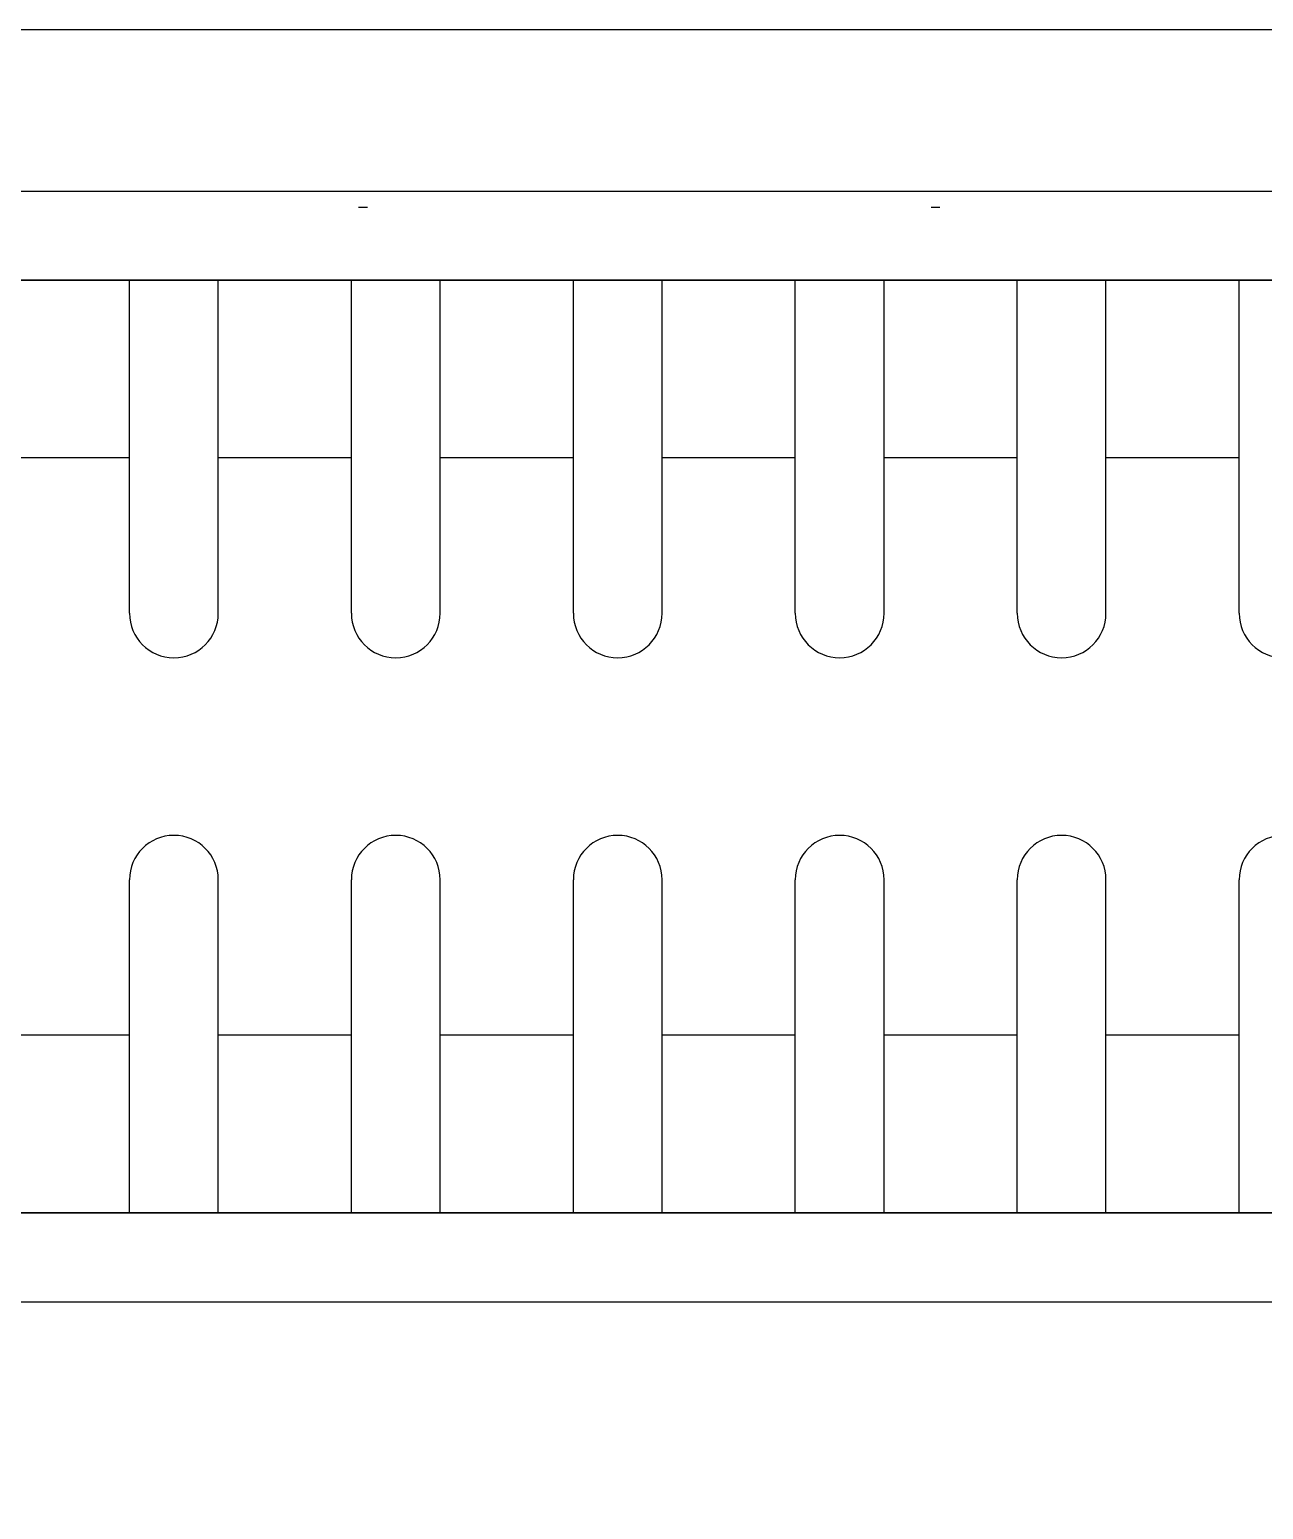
# Model space of a CAD drawing. Header units: inches. Extents: x 21 to 38546, y 13 to 15001.
# Drawn here: x 5824.01 to 5837.91, y 2542.42 to 2559.08 of the extents above; entities that cross this region are included whole.
import ezdxf

# ---------------------------------------------------------------- set-up
doc = ezdxf.new("R2010")
doc.units = ezdxf.units.IN
doc.header["$MEASUREMENT"] = 0
doc.linetypes.add('DOT', pattern=[6.35, 0, -6.35])
doc.layers.add('RAST-IST-RADYATÖR-DİNAMİK BLOK', color=83, linetype='Continuous')
doc.layers.add('Z_MİM_-KM-BEAM-RAY', color=8, linetype='DOT', lineweight=25)
doc.layers.add('Z_MİM_-KM-CERAMIC-09', color=8, linetype='Continuous', lineweight=25)

# ---------------------------------------------------------------- blocks, each defined once
blk = doc.blocks.new('-KM_Kiriş İzi_ZK')
at = {"layer": 'Z_MİM_-KM-BEAM-RAY'}
blk.add_line((1980, 1575.001), (2679.999, 1575.001), dxfattribs=at)
blk = doc.blocks.new('IS_RADYATOR-PLAN-40')
at = {"layer": 'RAST-IST-RADYATÖR-DİNAMİK BLOK', "color": 7}
for p, q in [((9.25, 11.5), (9.25, 7.75)), ((10.75, 11.5), (10.75, 7.75)), ((11.75, 11.5), (11.75, 7.75)), ((13.25, 11.5), (13.25, 7.75)), ((14.25, 11.5), (14.25, 7.75)), ((15.75, 11.5), (15.75, 7.75)), ((16.75, 11.5), (16.75, 7.75)), ((18.25, 11.5), (18.25, 7.75)), ((19.25, 11.5), (19.25, 7.75)), ((20.75, 11.5), (20.75, 7.75)), ((21.75, 11.5), (21.75, 7.75)), ((9.25, 9.5), (10, 9.5)), ((10, 9.5), (10.75, 9.5)), ((11.75, 9.5), (12.5, 9.5)), ((12.5, 9.5), (13.25, 9.5)), ((14.25, 9.5), (15, 9.5)), ((15, 9.5), (15.75, 9.5)), ((16.75, 9.5), (17.5, 9.5)), ((17.5, 9.5), (18.25, 9.5)), ((19.25, 9.5), (20, 9.5)), ((20, 9.5), (20.75, 9.5)), ((21.75, 9.5), (22.5, 9.5)), ((22.5, 9.5), (23.25, 9.5)), ((9.25, 4.75), (9.25, 1)), ((10.75, 4.75), (10.75, 1)), ((11.75, 4.75), (11.75, 1)), ((13.25, 4.75), (13.25, 1)), ((14.25, 4.75), (14.25, 1)), ((15.75, 4.75), (15.75, 1)), ((16.75, 4.75), (16.75, 1)), ((18.25, 4.75), (18.25, 1)), ((19.25, 4.75), (19.25, 1)), ((20.75, 4.75), (20.75, 1)), ((21.75, 4.75), (21.75, 1)), ((9.25, 3), (10, 3)), ((10, 3), (10.75, 3)), ((11.75, 3), (12.5, 3)), ((12.5, 3), (13.25, 3)), ((14.25, 3), (15, 3)), ((15, 3), (15.75, 3)), ((16.75, 3), (17.5, 3)), ((17.5, 3), (18.25, 3)), ((19.25, 3), (20, 3)), ((20, 3), (20.75, 3)), ((21.75, 3), (22.5, 3)), ((22.5, 3), (23.25, 3))]:
    blk.add_line(p, q, dxfattribs=at)
at = {"layer": 'RAST-IST-RADYATÖR-DİNAMİK BLOK'}
for points in [[(0, 0), (40, 0), (40, 12.5), (0, 12.5)], [(2.5, 11.5), (37.5, 11.5), (37.5, 1), (2.5, 1)]]:
    blk.add_lwpolyline(points, dxfattribs=at)
at = {"layer": 'RAST-IST-RADYATÖR-DİNAMİK BLOK', "color": 7}
for centre, start, end in [((8.75, 7.75), 180, 0), ((11.25, 7.75), 180, 0), ((13.75, 7.75), 180, 0), ((16.25, 7.75), 180, 0), ((18.75, 7.75), 180, 0), ((21.25, 7.75), 180, 0), ((8.75, 4.75), 0, 180), ((11.25, 4.75), 0, 180), ((13.75, 4.75), 0, 180), ((16.25, 4.75), 0, 180), ((18.75, 4.75), 0, 180), ((21.25, 4.75), 0, 180)]:
    blk.add_arc(centre, 0.5, start, end, dxfattribs=at)
blk = doc.blocks.new('IS_RADYATOR-PLAN-50')
at = {"layer": 'RAST-IST-RADYATÖR-DİNAMİK BLOK', "color": 7}
for p, q in [((9.25, 11.5), (9.25, 7.75)), ((10.75, 11.5), (10.75, 7.75)), ((11.75, 11.5), (11.75, 7.75)), ((13.25, 11.5), (13.25, 7.75)), ((14.25, 11.5), (14.25, 7.75)), ((15.75, 11.5), (15.75, 7.75)), ((16.75, 11.5), (16.75, 7.75)), ((18.25, 11.5), (18.25, 7.75)), ((19.25, 11.5), (19.25, 7.75)), ((20.75, 11.5), (20.75, 7.75)), ((21.75, 11.5), (21.75, 7.75)), ((9.25, 9.5), (10, 9.5)), ((10, 9.5), (10.75, 9.5)), ((11.75, 9.5), (12.5, 9.5)), ((12.5, 9.5), (13.25, 9.5)), ((14.25, 9.5), (15, 9.5)), ((15, 9.5), (15.75, 9.5)), ((16.75, 9.5), (17.5, 9.5)), ((17.5, 9.5), (18.25, 9.5)), ((19.25, 9.5), (20, 9.5)), ((20, 9.5), (20.75, 9.5)), ((21.75, 9.5), (22.5, 9.5)), ((22.5, 9.5), (23.25, 9.5)), ((9.25, 4.75), (9.25, 1)), ((10.75, 4.75), (10.75, 1)), ((11.75, 4.75), (11.75, 1)), ((13.25, 4.75), (13.25, 1)), ((14.25, 4.75), (14.25, 1)), ((15.75, 4.75), (15.75, 1)), ((16.75, 4.75), (16.75, 1)), ((18.25, 4.75), (18.25, 1)), ((19.25, 4.75), (19.25, 1)), ((20.75, 4.75), (20.75, 1)), ((21.75, 4.75), (21.75, 1)), ((9.25, 3), (10, 3)), ((10, 3), (10.75, 3)), ((11.75, 3), (12.5, 3)), ((12.5, 3), (13.25, 3)), ((14.25, 3), (15, 3)), ((15, 3), (15.75, 3)), ((16.75, 3), (17.5, 3)), ((17.5, 3), (18.25, 3)), ((19.25, 3), (20, 3)), ((20, 3), (20.75, 3)), ((21.75, 3), (22.5, 3)), ((22.5, 3), (23.25, 3))]:
    blk.add_line(p, q, dxfattribs=at)
at = {"layer": 'RAST-IST-RADYATÖR-DİNAMİK BLOK'}
for points in [[(0, 0), (50, 0), (50, 12.5), (0, 12.5)], [(2.5, 11.5), (47.5, 11.5), (47.5, 1), (2.5, 1)]]:
    blk.add_lwpolyline(points, dxfattribs=at)
at = {"layer": 'RAST-IST-RADYATÖR-DİNAMİK BLOK', "color": 7}
for centre, start, end in [((8.75, 7.75), 180, 0), ((11.25, 7.75), 180, 0), ((13.75, 7.75), 180, 0), ((16.25, 7.75), 180, 0), ((18.75, 7.75), 180, 0), ((21.25, 7.75), 180, 0), ((8.75, 4.75), 0, 180), ((11.25, 4.75), 0, 180), ((13.75, 4.75), 0, 180), ((16.25, 4.75), 0, 180), ((18.75, 4.75), 0, 180), ((21.25, 4.75), 0, 180)]:
    blk.add_arc(centre, 0.5, start, end, dxfattribs=at)
blk = doc.blocks.new('IS_RADYATOR-PLAN-60')
at = {"layer": 'RAST-IST-RADYATÖR-DİNAMİK BLOK', "color": 7}
for p, q in [((9.25, 11.5), (9.25, 7.75)), ((10.75, 11.5), (10.75, 7.75)), ((11.75, 11.5), (11.75, 7.75)), ((13.25, 11.5), (13.25, 7.75)), ((14.25, 11.5), (14.25, 7.75)), ((15.75, 11.5), (15.75, 7.75)), ((16.75, 11.5), (16.75, 7.75)), ((18.25, 11.5), (18.25, 7.75)), ((19.25, 11.5), (19.25, 7.75)), ((20.75, 11.5), (20.75, 7.75)), ((21.75, 11.5), (21.75, 7.75)), ((9.25, 9.5), (10, 9.5)), ((10, 9.5), (10.75, 9.5)), ((11.75, 9.5), (12.5, 9.5)), ((12.5, 9.5), (13.25, 9.5)), ((14.25, 9.5), (15, 9.5)), ((15, 9.5), (15.75, 9.5)), ((16.75, 9.5), (17.5, 9.5)), ((17.5, 9.5), (18.25, 9.5)), ((19.25, 9.5), (20, 9.5)), ((20, 9.5), (20.75, 9.5)), ((21.75, 9.5), (22.5, 9.5)), ((22.5, 9.5), (23.25, 9.5)), ((9.25, 4.75), (9.25, 1)), ((10.75, 4.75), (10.75, 1)), ((11.75, 4.75), (11.75, 1)), ((13.25, 4.75), (13.25, 1)), ((14.25, 4.75), (14.25, 1)), ((15.75, 4.75), (15.75, 1)), ((16.75, 4.75), (16.75, 1)), ((18.25, 4.75), (18.25, 1)), ((19.25, 4.75), (19.25, 1)), ((20.75, 4.75), (20.75, 1)), ((21.75, 4.75), (21.75, 1)), ((9.25, 3), (10, 3)), ((10, 3), (10.75, 3)), ((11.75, 3), (12.5, 3)), ((12.5, 3), (13.25, 3)), ((14.25, 3), (15, 3)), ((15, 3), (15.75, 3)), ((16.75, 3), (17.5, 3)), ((17.5, 3), (18.25, 3)), ((19.25, 3), (20, 3)), ((20, 3), (20.75, 3)), ((21.75, 3), (22.5, 3)), ((22.5, 3), (23.25, 3))]:
    blk.add_line(p, q, dxfattribs=at)
at = {"layer": 'RAST-IST-RADYATÖR-DİNAMİK BLOK'}
for points in [[(0, 0), (60, 0), (60, 12.5), (0, 12.5)], [(2.5, 11.5), (57.5, 11.5), (57.5, 1), (2.5, 1)]]:
    blk.add_lwpolyline(points, dxfattribs=at)
at = {"layer": 'RAST-IST-RADYATÖR-DİNAMİK BLOK', "color": 7}
for centre, start, end in [((8.75, 7.75), 180, 0), ((11.25, 7.75), 180, 0), ((13.75, 7.75), 180, 0), ((16.25, 7.75), 180, 0), ((18.75, 7.75), 180, 0), ((21.25, 7.75), 180, 0), ((8.75, 4.75), 0, 180), ((11.25, 4.75), 0, 180), ((13.75, 4.75), 0, 180), ((16.25, 4.75), 0, 180), ((18.75, 4.75), 0, 180), ((21.25, 4.75), 0, 180)]:
    blk.add_arc(centre, 0.5, start, end, dxfattribs=at)
blk = doc.blocks.new('IS_RADYATOR-PLAN-70')
at = {"layer": 'RAST-IST-RADYATÖR-DİNAMİK BLOK', "color": 7}
for p, q in [((9.25, 11.5), (9.25, 7.75)), ((10.75, 11.5), (10.75, 7.75)), ((11.75, 11.5), (11.75, 7.75)), ((13.25, 11.5), (13.25, 7.75)), ((14.25, 11.5), (14.25, 7.75)), ((15.75, 11.5), (15.75, 7.75)), ((16.75, 11.5), (16.75, 7.75)), ((18.25, 11.5), (18.25, 7.75)), ((19.25, 11.5), (19.25, 7.75)), ((20.75, 11.5), (20.75, 7.75)), ((21.75, 11.5), (21.75, 7.75)), ((9.25, 9.5), (10, 9.5)), ((10, 9.5), (10.75, 9.5)), ((11.75, 9.5), (12.5, 9.5)), ((12.5, 9.5), (13.25, 9.5)), ((14.25, 9.5), (15, 9.5)), ((15, 9.5), (15.75, 9.5)), ((16.75, 9.5), (17.5, 9.5)), ((17.5, 9.5), (18.25, 9.5)), ((19.25, 9.5), (20, 9.5)), ((20, 9.5), (20.75, 9.5)), ((21.75, 9.5), (22.5, 9.5)), ((22.5, 9.5), (23.25, 9.5)), ((9.25, 4.75), (9.25, 1)), ((10.75, 4.75), (10.75, 1)), ((11.75, 4.75), (11.75, 1)), ((13.25, 4.75), (13.25, 1)), ((14.25, 4.75), (14.25, 1)), ((15.75, 4.75), (15.75, 1)), ((16.75, 4.75), (16.75, 1)), ((18.25, 4.75), (18.25, 1)), ((19.25, 4.75), (19.25, 1)), ((20.75, 4.75), (20.75, 1)), ((21.75, 4.75), (21.75, 1)), ((9.25, 3), (10, 3)), ((10, 3), (10.75, 3)), ((11.75, 3), (12.5, 3)), ((12.5, 3), (13.25, 3)), ((14.25, 3), (15, 3)), ((15, 3), (15.75, 3)), ((16.75, 3), (17.5, 3)), ((17.5, 3), (18.25, 3)), ((19.25, 3), (20, 3)), ((20, 3), (20.75, 3)), ((21.75, 3), (22.5, 3)), ((22.5, 3), (23.25, 3))]:
    blk.add_line(p, q, dxfattribs=at)
at = {"layer": 'RAST-IST-RADYATÖR-DİNAMİK BLOK'}
for points in [[(0, 0), (70, 0), (70, 12.5), (0, 12.5)], [(2.5, 11.5), (67.5, 11.5), (67.5, 1), (2.5, 1)]]:
    blk.add_lwpolyline(points, dxfattribs=at)
at = {"layer": 'RAST-IST-RADYATÖR-DİNAMİK BLOK', "color": 7}
for centre, start, end in [((8.75, 7.75), 180, 0), ((11.25, 7.75), 180, 0), ((13.75, 7.75), 180, 0), ((16.25, 7.75), 180, 0), ((18.75, 7.75), 180, 0), ((21.25, 7.75), 180, 0), ((8.75, 4.75), 0, 180), ((11.25, 4.75), 0, 180), ((13.75, 4.75), 0, 180), ((16.25, 4.75), 0, 180), ((18.75, 4.75), 0, 180), ((21.25, 4.75), 0, 180)]:
    blk.add_arc(centre, 0.5, start, end, dxfattribs=at)
blk = doc.blocks.new('IS_RADYATOR-PLAN-80')
at = {"layer": 'RAST-IST-RADYATÖR-DİNAMİK BLOK', "color": 7}
for p, q in [((9.25, 11.5), (9.25, 7.75)), ((10.75, 11.5), (10.75, 7.75)), ((11.75, 11.5), (11.75, 7.75)), ((13.25, 11.5), (13.25, 7.75)), ((14.25, 11.5), (14.25, 7.75)), ((15.75, 11.5), (15.75, 7.75)), ((16.75, 11.5), (16.75, 7.75)), ((18.25, 11.5), (18.25, 7.75)), ((19.25, 11.5), (19.25, 7.75)), ((20.75, 11.5), (20.75, 7.75)), ((21.75, 11.5), (21.75, 7.75)), ((9.25, 9.5), (10, 9.5)), ((10, 9.5), (10.75, 9.5)), ((11.75, 9.5), (12.5, 9.5)), ((12.5, 9.5), (13.25, 9.5)), ((14.25, 9.5), (15, 9.5)), ((15, 9.5), (15.75, 9.5)), ((16.75, 9.5), (17.5, 9.5)), ((17.5, 9.5), (18.25, 9.5)), ((19.25, 9.5), (20, 9.5)), ((20, 9.5), (20.75, 9.5)), ((21.75, 9.5), (22.5, 9.5)), ((22.5, 9.5), (23.25, 9.5)), ((9.25, 4.75), (9.25, 1)), ((10.75, 4.75), (10.75, 1)), ((11.75, 4.75), (11.75, 1)), ((13.25, 4.75), (13.25, 1)), ((14.25, 4.75), (14.25, 1)), ((15.75, 4.75), (15.75, 1)), ((16.75, 4.75), (16.75, 1)), ((18.25, 4.75), (18.25, 1)), ((19.25, 4.75), (19.25, 1)), ((20.75, 4.75), (20.75, 1)), ((21.75, 4.75), (21.75, 1)), ((9.25, 3), (10, 3)), ((10, 3), (10.75, 3)), ((11.75, 3), (12.5, 3)), ((12.5, 3), (13.25, 3)), ((14.25, 3), (15, 3)), ((15, 3), (15.75, 3)), ((16.75, 3), (17.5, 3)), ((17.5, 3), (18.25, 3)), ((19.25, 3), (20, 3)), ((20, 3), (20.75, 3)), ((21.75, 3), (22.5, 3)), ((22.5, 3), (23.25, 3))]:
    blk.add_line(p, q, dxfattribs=at)
at = {"layer": 'RAST-IST-RADYATÖR-DİNAMİK BLOK'}
for points in [[(0, 0), (80, 0), (80, 12.5), (0, 12.5)], [(2.5, 11.5), (77.5, 11.5), (77.5, 1), (2.5, 1)]]:
    blk.add_lwpolyline(points, dxfattribs=at)
at = {"layer": 'RAST-IST-RADYATÖR-DİNAMİK BLOK', "color": 7}
for centre, start, end in [((8.75, 7.75), 180, 0), ((11.25, 7.75), 180, 0), ((13.75, 7.75), 180, 0), ((16.25, 7.75), 180, 0), ((18.75, 7.75), 180, 0), ((21.25, 7.75), 180, 0), ((8.75, 4.75), 0, 180), ((11.25, 4.75), 0, 180), ((13.75, 4.75), 0, 180), ((16.25, 4.75), 0, 180), ((18.75, 4.75), 0, 180), ((21.25, 4.75), 0, 180)]:
    blk.add_arc(centre, 0.5, start, end, dxfattribs=at)
blk = doc.blocks.new('IS_RADYATOR-PLAN-90')
at = {"layer": 'RAST-IST-RADYATÖR-DİNAMİK BLOK', "color": 7}
for p, q in [((9.25, 11.5), (9.25, 7.75)), ((10.75, 11.5), (10.75, 7.75)), ((11.75, 11.5), (11.75, 7.75)), ((13.25, 11.5), (13.25, 7.75)), ((14.25, 11.5), (14.25, 7.75)), ((15.75, 11.5), (15.75, 7.75)), ((16.75, 11.5), (16.75, 7.75)), ((18.25, 11.5), (18.25, 7.75)), ((19.25, 11.5), (19.25, 7.75)), ((20.75, 11.5), (20.75, 7.75)), ((21.75, 11.5), (21.75, 7.75)), ((9.25, 9.5), (10, 9.5)), ((10, 9.5), (10.75, 9.5)), ((11.75, 9.5), (12.5, 9.5)), ((12.5, 9.5), (13.25, 9.5)), ((14.25, 9.5), (15, 9.5)), ((15, 9.5), (15.75, 9.5)), ((16.75, 9.5), (17.5, 9.5)), ((17.5, 9.5), (18.25, 9.5)), ((19.25, 9.5), (20, 9.5)), ((20, 9.5), (20.75, 9.5)), ((21.75, 9.5), (22.5, 9.5)), ((22.5, 9.5), (23.25, 9.5)), ((9.25, 4.75), (9.25, 1)), ((10.75, 4.75), (10.75, 1)), ((11.75, 4.75), (11.75, 1)), ((13.25, 4.75), (13.25, 1)), ((14.25, 4.75), (14.25, 1)), ((15.75, 4.75), (15.75, 1)), ((16.75, 4.75), (16.75, 1)), ((18.25, 4.75), (18.25, 1)), ((19.25, 4.75), (19.25, 1)), ((20.75, 4.75), (20.75, 1)), ((21.75, 4.75), (21.75, 1)), ((9.25, 3), (10, 3)), ((10, 3), (10.75, 3)), ((11.75, 3), (12.5, 3)), ((12.5, 3), (13.25, 3)), ((14.25, 3), (15, 3)), ((15, 3), (15.75, 3)), ((16.75, 3), (17.5, 3)), ((17.5, 3), (18.25, 3)), ((19.25, 3), (20, 3)), ((20, 3), (20.75, 3)), ((21.75, 3), (22.5, 3)), ((22.5, 3), (23.25, 3))]:
    blk.add_line(p, q, dxfattribs=at)
at = {"layer": 'RAST-IST-RADYATÖR-DİNAMİK BLOK'}
for points in [[(0, 0), (90, 0), (90, 12.5), (0, 12.5)], [(2.5, 11.5), (87.5, 11.5), (87.5, 1), (2.5, 1)]]:
    blk.add_lwpolyline(points, dxfattribs=at)
at = {"layer": 'RAST-IST-RADYATÖR-DİNAMİK BLOK', "color": 7}
for centre, start, end in [((8.75, 7.75), 180, 0), ((11.25, 7.75), 180, 0), ((13.75, 7.75), 180, 0), ((16.25, 7.75), 180, 0), ((18.75, 7.75), 180, 0), ((21.25, 7.75), 180, 0), ((8.75, 4.75), 0, 180), ((11.25, 4.75), 0, 180), ((13.75, 4.75), 0, 180), ((16.25, 4.75), 0, 180), ((18.75, 4.75), 0, 180), ((21.25, 4.75), 0, 180)]:
    blk.add_arc(centre, 0.5, start, end, dxfattribs=at)
blk = doc.blocks.new('IS_RADYATOR-PLAN-100')
at = {"layer": 'RAST-IST-RADYATÖR-DİNAMİK BLOK', "color": 7}
for p, q in [((9.25, 11.5), (9.25, 7.75)), ((10.75, 11.5), (10.75, 7.75)), ((11.75, 11.5), (11.75, 7.75)), ((13.25, 11.5), (13.25, 7.75)), ((14.25, 11.5), (14.25, 7.75)), ((15.75, 11.5), (15.75, 7.75)), ((16.75, 11.5), (16.75, 7.75)), ((18.25, 11.5), (18.25, 7.75)), ((19.25, 11.5), (19.25, 7.75)), ((20.75, 11.5), (20.75, 7.75)), ((21.75, 11.5), (21.75, 7.75)), ((9.25, 9.5), (10, 9.5)), ((10, 9.5), (10.75, 9.5)), ((11.75, 9.5), (12.5, 9.5)), ((12.5, 9.5), (13.25, 9.5)), ((14.25, 9.5), (15, 9.5)), ((15, 9.5), (15.75, 9.5)), ((16.75, 9.5), (17.5, 9.5)), ((17.5, 9.5), (18.25, 9.5)), ((19.25, 9.5), (20, 9.5)), ((20, 9.5), (20.75, 9.5)), ((21.75, 9.5), (22.5, 9.5)), ((22.5, 9.5), (23.25, 9.5)), ((9.25, 4.75), (9.25, 1)), ((10.75, 4.75), (10.75, 1)), ((11.75, 4.75), (11.75, 1)), ((13.25, 4.75), (13.25, 1)), ((14.25, 4.75), (14.25, 1)), ((15.75, 4.75), (15.75, 1)), ((16.75, 4.75), (16.75, 1)), ((18.25, 4.75), (18.25, 1)), ((19.25, 4.75), (19.25, 1)), ((20.75, 4.75), (20.75, 1)), ((21.75, 4.75), (21.75, 1)), ((9.25, 3), (10, 3)), ((10, 3), (10.75, 3)), ((11.75, 3), (12.5, 3)), ((12.5, 3), (13.25, 3)), ((14.25, 3), (15, 3)), ((15, 3), (15.75, 3)), ((16.75, 3), (17.5, 3)), ((17.5, 3), (18.25, 3)), ((19.25, 3), (20, 3)), ((20, 3), (20.75, 3)), ((21.75, 3), (22.5, 3)), ((22.5, 3), (23.25, 3))]:
    blk.add_line(p, q, dxfattribs=at)
at = {"layer": 'RAST-IST-RADYATÖR-DİNAMİK BLOK'}
for points in [[(0, 0), (100, 0), (100, 12.5), (0, 12.5)], [(2.5, 11.5), (97.5, 11.5), (97.5, 1), (2.5, 1)]]:
    blk.add_lwpolyline(points, dxfattribs=at)
at = {"layer": 'RAST-IST-RADYATÖR-DİNAMİK BLOK', "color": 7}
for centre, start, end in [((8.75, 7.75), 180, 0), ((11.25, 7.75), 180, 0), ((13.75, 7.75), 180, 0), ((16.25, 7.75), 180, 0), ((18.75, 7.75), 180, 0), ((21.25, 7.75), 180, 0), ((8.75, 4.75), 0, 180), ((11.25, 4.75), 0, 180), ((13.75, 4.75), 0, 180), ((16.25, 4.75), 0, 180), ((18.75, 4.75), 0, 180), ((21.25, 4.75), 0, 180)]:
    blk.add_arc(centre, 0.5, start, end, dxfattribs=at)
blk = doc.blocks.new('IS_RADYATOR-PLAN-110')
at = {"layer": 'RAST-IST-RADYATÖR-DİNAMİK BLOK', "color": 7}
for p, q in [((9.25, 11.5), (9.25, 7.75)), ((10.75, 11.5), (10.75, 7.75)), ((11.75, 11.5), (11.75, 7.75)), ((13.25, 11.5), (13.25, 7.75)), ((14.25, 11.5), (14.25, 7.75)), ((15.75, 11.5), (15.75, 7.75)), ((16.75, 11.5), (16.75, 7.75)), ((18.25, 11.5), (18.25, 7.75)), ((19.25, 11.5), (19.25, 7.75)), ((20.75, 11.5), (20.75, 7.75)), ((21.75, 11.5), (21.75, 7.75)), ((9.25, 9.5), (10, 9.5)), ((10, 9.5), (10.75, 9.5)), ((11.75, 9.5), (12.5, 9.5)), ((12.5, 9.5), (13.25, 9.5)), ((14.25, 9.5), (15, 9.5)), ((15, 9.5), (15.75, 9.5)), ((16.75, 9.5), (17.5, 9.5)), ((17.5, 9.5), (18.25, 9.5)), ((19.25, 9.5), (20, 9.5)), ((20, 9.5), (20.75, 9.5)), ((21.75, 9.5), (22.5, 9.5)), ((22.5, 9.5), (23.25, 9.5)), ((9.25, 4.75), (9.25, 1)), ((10.75, 4.75), (10.75, 1)), ((11.75, 4.75), (11.75, 1)), ((13.25, 4.75), (13.25, 1)), ((14.25, 4.75), (14.25, 1)), ((15.75, 4.75), (15.75, 1)), ((16.75, 4.75), (16.75, 1)), ((18.25, 4.75), (18.25, 1)), ((19.25, 4.75), (19.25, 1)), ((20.75, 4.75), (20.75, 1)), ((21.75, 4.75), (21.75, 1)), ((9.25, 3), (10, 3)), ((10, 3), (10.75, 3)), ((11.75, 3), (12.5, 3)), ((12.5, 3), (13.25, 3)), ((14.25, 3), (15, 3)), ((15, 3), (15.75, 3)), ((16.75, 3), (17.5, 3)), ((17.5, 3), (18.25, 3)), ((19.25, 3), (20, 3)), ((20, 3), (20.75, 3)), ((21.75, 3), (22.5, 3)), ((22.5, 3), (23.25, 3))]:
    blk.add_line(p, q, dxfattribs=at)
at = {"layer": 'RAST-IST-RADYATÖR-DİNAMİK BLOK'}
for points in [[(0, 0), (110, 0), (110, 12.5), (0, 12.5)], [(2.5, 11.5), (107.5, 11.5), (107.5, 1), (2.5, 1)]]:
    blk.add_lwpolyline(points, dxfattribs=at)
at = {"layer": 'RAST-IST-RADYATÖR-DİNAMİK BLOK', "color": 7}
for centre, start, end in [((8.75, 7.75), 180, 0), ((11.25, 7.75), 180, 0), ((13.75, 7.75), 180, 0), ((16.25, 7.75), 180, 0), ((18.75, 7.75), 180, 0), ((21.25, 7.75), 180, 0), ((8.75, 4.75), 0, 180), ((11.25, 4.75), 0, 180), ((13.75, 4.75), 0, 180), ((16.25, 4.75), 0, 180), ((18.75, 4.75), 0, 180), ((21.25, 4.75), 0, 180)]:
    blk.add_arc(centre, 0.5, start, end, dxfattribs=at)
blk = doc.blocks.new('IS_RADYATOR-PLAN-120')
at = {"layer": 'RAST-IST-RADYATÖR-DİNAMİK BLOK', "color": 7}
for p, q in [((9.25, 11.5), (9.25, 7.75)), ((10.75, 11.5), (10.75, 7.75)), ((11.75, 11.5), (11.75, 7.75)), ((13.25, 11.5), (13.25, 7.75)), ((14.25, 11.5), (14.25, 7.75)), ((15.75, 11.5), (15.75, 7.75)), ((16.75, 11.5), (16.75, 7.75)), ((18.25, 11.5), (18.25, 7.75)), ((19.25, 11.5), (19.25, 7.75)), ((20.75, 11.5), (20.75, 7.75)), ((21.75, 11.5), (21.75, 7.75)), ((9.25, 9.5), (10, 9.5)), ((10, 9.5), (10.75, 9.5)), ((11.75, 9.5), (12.5, 9.5)), ((12.5, 9.5), (13.25, 9.5)), ((14.25, 9.5), (15, 9.5)), ((15, 9.5), (15.75, 9.5)), ((16.75, 9.5), (17.5, 9.5)), ((17.5, 9.5), (18.25, 9.5)), ((19.25, 9.5), (20, 9.5)), ((20, 9.5), (20.75, 9.5)), ((21.75, 9.5), (22.5, 9.5)), ((22.5, 9.5), (23.25, 9.5)), ((9.25, 4.75), (9.25, 1)), ((10.75, 4.75), (10.75, 1)), ((11.75, 4.75), (11.75, 1)), ((13.25, 4.75), (13.25, 1)), ((14.25, 4.75), (14.25, 1)), ((15.75, 4.75), (15.75, 1)), ((16.75, 4.75), (16.75, 1)), ((18.25, 4.75), (18.25, 1)), ((19.25, 4.75), (19.25, 1)), ((20.75, 4.75), (20.75, 1)), ((21.75, 4.75), (21.75, 1)), ((9.25, 3), (10, 3)), ((10, 3), (10.75, 3)), ((11.75, 3), (12.5, 3)), ((12.5, 3), (13.25, 3)), ((14.25, 3), (15, 3)), ((15, 3), (15.75, 3)), ((16.75, 3), (17.5, 3)), ((17.5, 3), (18.25, 3)), ((19.25, 3), (20, 3)), ((20, 3), (20.75, 3)), ((21.75, 3), (22.5, 3)), ((22.5, 3), (23.25, 3))]:
    blk.add_line(p, q, dxfattribs=at)
at = {"layer": 'RAST-IST-RADYATÖR-DİNAMİK BLOK'}
for points in [[(0, 0), (120, 0), (120, 12.5), (0, 12.5)], [(2.5, 11.5), (117.5, 11.5), (117.5, 1), (2.5, 1)]]:
    blk.add_lwpolyline(points, dxfattribs=at)
at = {"layer": 'RAST-IST-RADYATÖR-DİNAMİK BLOK', "color": 7}
for centre, start, end in [((8.75, 7.75), 180, 0), ((11.25, 7.75), 180, 0), ((13.75, 7.75), 180, 0), ((16.25, 7.75), 180, 0), ((18.75, 7.75), 180, 0), ((21.25, 7.75), 180, 0), ((8.75, 4.75), 0, 180), ((11.25, 4.75), 0, 180), ((13.75, 4.75), 0, 180), ((16.25, 4.75), 0, 180), ((18.75, 4.75), 0, 180), ((21.25, 4.75), 0, 180)]:
    blk.add_arc(centre, 0.5, start, end, dxfattribs=at)
blk = doc.blocks.new('IS_RADYATOR-PLAN-130')
at = {"layer": 'RAST-IST-RADYATÖR-DİNAMİK BLOK', "color": 7}
for p, q in [((9.25, 11.5), (9.25, 7.75)), ((10.75, 11.5), (10.75, 7.75)), ((11.75, 11.5), (11.75, 7.75)), ((13.25, 11.5), (13.25, 7.75)), ((14.25, 11.5), (14.25, 7.75)), ((15.75, 11.5), (15.75, 7.75)), ((16.75, 11.5), (16.75, 7.75)), ((18.25, 11.5), (18.25, 7.75)), ((19.25, 11.5), (19.25, 7.75)), ((20.75, 11.5), (20.75, 7.75)), ((21.75, 11.5), (21.75, 7.75)), ((9.25, 9.5), (10, 9.5)), ((10, 9.5), (10.75, 9.5)), ((11.75, 9.5), (12.5, 9.5)), ((12.5, 9.5), (13.25, 9.5)), ((14.25, 9.5), (15, 9.5)), ((15, 9.5), (15.75, 9.5)), ((16.75, 9.5), (17.5, 9.5)), ((17.5, 9.5), (18.25, 9.5)), ((19.25, 9.5), (20, 9.5)), ((20, 9.5), (20.75, 9.5)), ((21.75, 9.5), (22.5, 9.5)), ((22.5, 9.5), (23.25, 9.5)), ((9.25, 4.75), (9.25, 1)), ((10.75, 4.75), (10.75, 1)), ((11.75, 4.75), (11.75, 1)), ((13.25, 4.75), (13.25, 1)), ((14.25, 4.75), (14.25, 1)), ((15.75, 4.75), (15.75, 1)), ((16.75, 4.75), (16.75, 1)), ((18.25, 4.75), (18.25, 1)), ((19.25, 4.75), (19.25, 1)), ((20.75, 4.75), (20.75, 1)), ((21.75, 4.75), (21.75, 1)), ((9.25, 3), (10, 3)), ((10, 3), (10.75, 3)), ((11.75, 3), (12.5, 3)), ((12.5, 3), (13.25, 3)), ((14.25, 3), (15, 3)), ((15, 3), (15.75, 3)), ((16.75, 3), (17.5, 3)), ((17.5, 3), (18.25, 3)), ((19.25, 3), (20, 3)), ((20, 3), (20.75, 3)), ((21.75, 3), (22.5, 3)), ((22.5, 3), (23.25, 3))]:
    blk.add_line(p, q, dxfattribs=at)
at = {"layer": 'RAST-IST-RADYATÖR-DİNAMİK BLOK'}
for points in [[(0, 0), (130, 0), (130, 12.5), (0, 12.5)], [(2.5, 11.5), (127.5, 11.5), (127.5, 1), (2.5, 1)]]:
    blk.add_lwpolyline(points, dxfattribs=at)
at = {"layer": 'RAST-IST-RADYATÖR-DİNAMİK BLOK', "color": 7}
for centre, start, end in [((8.75, 7.75), 180, 0), ((11.25, 7.75), 180, 0), ((13.75, 7.75), 180, 0), ((16.25, 7.75), 180, 0), ((18.75, 7.75), 180, 0), ((21.25, 7.75), 180, 0), ((8.75, 4.75), 0, 180), ((11.25, 4.75), 0, 180), ((13.75, 4.75), 0, 180), ((16.25, 4.75), 0, 180), ((18.75, 4.75), 0, 180), ((21.25, 4.75), 0, 180)]:
    blk.add_arc(centre, 0.5, start, end, dxfattribs=at)
blk = doc.blocks.new('IS_RADYATOR-PLAN-140')
at = {"layer": 'RAST-IST-RADYATÖR-DİNAMİK BLOK', "color": 7}
for p, q in [((9.25, 11.5), (9.25, 7.75)), ((10.75, 11.5), (10.75, 7.75)), ((11.75, 11.5), (11.75, 7.75)), ((13.25, 11.5), (13.25, 7.75)), ((14.25, 11.5), (14.25, 7.75)), ((15.75, 11.5), (15.75, 7.75)), ((16.75, 11.5), (16.75, 7.75)), ((18.25, 11.5), (18.25, 7.75)), ((19.25, 11.5), (19.25, 7.75)), ((20.75, 11.5), (20.75, 7.75)), ((21.75, 11.5), (21.75, 7.75)), ((9.25, 9.5), (10, 9.5)), ((10, 9.5), (10.75, 9.5)), ((11.75, 9.5), (12.5, 9.5)), ((12.5, 9.5), (13.25, 9.5)), ((14.25, 9.5), (15, 9.5)), ((15, 9.5), (15.75, 9.5)), ((16.75, 9.5), (17.5, 9.5)), ((17.5, 9.5), (18.25, 9.5)), ((19.25, 9.5), (20, 9.5)), ((20, 9.5), (20.75, 9.5)), ((21.75, 9.5), (22.5, 9.5)), ((22.5, 9.5), (23.25, 9.5)), ((9.25, 4.75), (9.25, 1)), ((10.75, 4.75), (10.75, 1)), ((11.75, 4.75), (11.75, 1)), ((13.25, 4.75), (13.25, 1)), ((14.25, 4.75), (14.25, 1)), ((15.75, 4.75), (15.75, 1)), ((16.75, 4.75), (16.75, 1)), ((18.25, 4.75), (18.25, 1)), ((19.25, 4.75), (19.25, 1)), ((20.75, 4.75), (20.75, 1)), ((21.75, 4.75), (21.75, 1)), ((9.25, 3), (10, 3)), ((10, 3), (10.75, 3)), ((11.75, 3), (12.5, 3)), ((12.5, 3), (13.25, 3)), ((14.25, 3), (15, 3)), ((15, 3), (15.75, 3)), ((16.75, 3), (17.5, 3)), ((17.5, 3), (18.25, 3)), ((19.25, 3), (20, 3)), ((20, 3), (20.75, 3)), ((21.75, 3), (22.5, 3)), ((22.5, 3), (23.25, 3))]:
    blk.add_line(p, q, dxfattribs=at)
at = {"layer": 'RAST-IST-RADYATÖR-DİNAMİK BLOK'}
for points in [[(0, 0), (140, 0), (140, 12.5), (0, 12.5)], [(2.5, 11.5), (137.5, 11.5), (137.5, 1), (2.5, 1)]]:
    blk.add_lwpolyline(points, dxfattribs=at)
at = {"layer": 'RAST-IST-RADYATÖR-DİNAMİK BLOK', "color": 7}
for centre, start, end in [((8.75, 7.75), 180, 0), ((11.25, 7.75), 180, 0), ((13.75, 7.75), 180, 0), ((16.25, 7.75), 180, 0), ((18.75, 7.75), 180, 0), ((21.25, 7.75), 180, 0), ((8.75, 4.75), 0, 180), ((11.25, 4.75), 0, 180), ((13.75, 4.75), 0, 180), ((16.25, 4.75), 0, 180), ((18.75, 4.75), 0, 180), ((21.25, 4.75), 0, 180)]:
    blk.add_arc(centre, 0.5, start, end, dxfattribs=at)
blk = doc.blocks.new('IS_RADYATOR-PLAN-150')
at = {"layer": 'RAST-IST-RADYATÖR-DİNAMİK BLOK', "color": 7}
for p, q in [((9.25, 11.5), (9.25, 7.75)), ((10.75, 11.5), (10.75, 7.75)), ((11.75, 11.5), (11.75, 7.75)), ((13.25, 11.5), (13.25, 7.75)), ((14.25, 11.5), (14.25, 7.75)), ((15.75, 11.5), (15.75, 7.75)), ((16.75, 11.5), (16.75, 7.75)), ((18.25, 11.5), (18.25, 7.75)), ((19.25, 11.5), (19.25, 7.75)), ((20.75, 11.5), (20.75, 7.75)), ((21.75, 11.5), (21.75, 7.75)), ((9.25, 9.5), (10, 9.5)), ((10, 9.5), (10.75, 9.5)), ((11.75, 9.5), (12.5, 9.5)), ((12.5, 9.5), (13.25, 9.5)), ((14.25, 9.5), (15, 9.5)), ((15, 9.5), (15.75, 9.5)), ((16.75, 9.5), (17.5, 9.5)), ((17.5, 9.5), (18.25, 9.5)), ((19.25, 9.5), (20, 9.5)), ((20, 9.5), (20.75, 9.5)), ((21.75, 9.5), (22.5, 9.5)), ((22.5, 9.5), (23.25, 9.5)), ((9.25, 4.75), (9.25, 1)), ((10.75, 4.75), (10.75, 1)), ((11.75, 4.75), (11.75, 1)), ((13.25, 4.75), (13.25, 1)), ((14.25, 4.75), (14.25, 1)), ((15.75, 4.75), (15.75, 1)), ((16.75, 4.75), (16.75, 1)), ((18.25, 4.75), (18.25, 1)), ((19.25, 4.75), (19.25, 1)), ((20.75, 4.75), (20.75, 1)), ((21.75, 4.75), (21.75, 1)), ((9.25, 3), (10, 3)), ((10, 3), (10.75, 3)), ((11.75, 3), (12.5, 3)), ((12.5, 3), (13.25, 3)), ((14.25, 3), (15, 3)), ((15, 3), (15.75, 3)), ((16.75, 3), (17.5, 3)), ((17.5, 3), (18.25, 3)), ((19.25, 3), (20, 3)), ((20, 3), (20.75, 3)), ((21.75, 3), (22.5, 3)), ((22.5, 3), (23.25, 3))]:
    blk.add_line(p, q, dxfattribs=at)
at = {"layer": 'RAST-IST-RADYATÖR-DİNAMİK BLOK'}
for points in [[(-5, 0), (145, 0), (145, 12.5), (-5, 12.5)], [(-2.5, 11.5), (142.5, 11.5), (142.5, 1), (-2.5, 1)]]:
    blk.add_lwpolyline(points, dxfattribs=at)
at = {"layer": 'RAST-IST-RADYATÖR-DİNAMİK BLOK', "color": 7}
for centre, start, end in [((8.75, 7.75), 180, 0), ((11.25, 7.75), 180, 0), ((13.75, 7.75), 180, 0), ((16.25, 7.75), 180, 0), ((18.75, 7.75), 180, 0), ((21.25, 7.75), 180, 0), ((8.75, 4.75), 0, 180), ((11.25, 4.75), 0, 180), ((13.75, 4.75), 0, 180), ((16.25, 4.75), 0, 180), ((18.75, 4.75), 0, 180), ((21.25, 4.75), 0, 180)]:
    blk.add_arc(centre, 0.5, start, end, dxfattribs=at)
blk = doc.blocks.new('IS_RADYATOR-PLAN-160')
at = {"layer": 'RAST-IST-RADYATÖR-DİNAMİK BLOK', "color": 7}
for p, q in [((9.25, 11.5), (9.25, 7.75)), ((10.75, 11.5), (10.75, 7.75)), ((11.75, 11.5), (11.75, 7.75)), ((13.25, 11.5), (13.25, 7.75)), ((14.25, 11.5), (14.25, 7.75)), ((15.75, 11.5), (15.75, 7.75)), ((16.75, 11.5), (16.75, 7.75)), ((18.25, 11.5), (18.25, 7.75)), ((19.25, 11.5), (19.25, 7.75)), ((20.75, 11.5), (20.75, 7.75)), ((21.75, 11.5), (21.75, 7.75)), ((9.25, 9.5), (10, 9.5)), ((10, 9.5), (10.75, 9.5)), ((11.75, 9.5), (12.5, 9.5)), ((12.5, 9.5), (13.25, 9.5)), ((14.25, 9.5), (15, 9.5)), ((15, 9.5), (15.75, 9.5)), ((16.75, 9.5), (17.5, 9.5)), ((17.5, 9.5), (18.25, 9.5)), ((19.25, 9.5), (20, 9.5)), ((20, 9.5), (20.75, 9.5)), ((21.75, 9.5), (22.5, 9.5)), ((22.5, 9.5), (23.25, 9.5)), ((9.25, 4.75), (9.25, 1)), ((10.75, 4.75), (10.75, 1)), ((11.75, 4.75), (11.75, 1)), ((13.25, 4.75), (13.25, 1)), ((14.25, 4.75), (14.25, 1)), ((15.75, 4.75), (15.75, 1)), ((16.75, 4.75), (16.75, 1)), ((18.25, 4.75), (18.25, 1)), ((19.25, 4.75), (19.25, 1)), ((20.75, 4.75), (20.75, 1)), ((21.75, 4.75), (21.75, 1)), ((9.25, 3), (10, 3)), ((10, 3), (10.75, 3)), ((11.75, 3), (12.5, 3)), ((12.5, 3), (13.25, 3)), ((14.25, 3), (15, 3)), ((15, 3), (15.75, 3)), ((16.75, 3), (17.5, 3)), ((17.5, 3), (18.25, 3)), ((19.25, 3), (20, 3)), ((20, 3), (20.75, 3)), ((21.75, 3), (22.5, 3)), ((22.5, 3), (23.25, 3))]:
    blk.add_line(p, q, dxfattribs=at)
at = {"layer": 'RAST-IST-RADYATÖR-DİNAMİK BLOK'}
for points in [[(-5, 0), (155, 0), (155, 12.5), (-5, 12.5)], [(-2.5, 11.5), (152.5, 11.5), (152.5, 1), (-2.5, 1)]]:
    blk.add_lwpolyline(points, dxfattribs=at)
at = {"layer": 'RAST-IST-RADYATÖR-DİNAMİK BLOK', "color": 7}
for centre, start, end in [((8.75, 7.75), 180, 0), ((11.25, 7.75), 180, 0), ((13.75, 7.75), 180, 0), ((16.25, 7.75), 180, 0), ((18.75, 7.75), 180, 0), ((21.25, 7.75), 180, 0), ((8.75, 4.75), 0, 180), ((11.25, 4.75), 0, 180), ((13.75, 4.75), 0, 180), ((16.25, 4.75), 0, 180), ((18.75, 4.75), 0, 180), ((21.25, 4.75), 0, 180)]:
    blk.add_arc(centre, 0.5, start, end, dxfattribs=at)
blk = doc.blocks.new('IS_RADYATOR-PLAN-170')
at = {"layer": 'RAST-IST-RADYATÖR-DİNAMİK BLOK', "color": 7}
for p, q in [((9.25, 11.5), (9.25, 7.75)), ((10.75, 11.5), (10.75, 7.75)), ((11.75, 11.5), (11.75, 7.75)), ((13.25, 11.5), (13.25, 7.75)), ((14.25, 11.5), (14.25, 7.75)), ((15.75, 11.5), (15.75, 7.75)), ((16.75, 11.5), (16.75, 7.75)), ((18.25, 11.5), (18.25, 7.75)), ((19.25, 11.5), (19.25, 7.75)), ((20.75, 11.5), (20.75, 7.75)), ((21.75, 11.5), (21.75, 7.75)), ((9.25, 9.5), (10, 9.5)), ((10, 9.5), (10.75, 9.5)), ((11.75, 9.5), (12.5, 9.5)), ((12.5, 9.5), (13.25, 9.5)), ((14.25, 9.5), (15, 9.5)), ((15, 9.5), (15.75, 9.5)), ((16.75, 9.5), (17.5, 9.5)), ((17.5, 9.5), (18.25, 9.5)), ((19.25, 9.5), (20, 9.5)), ((20, 9.5), (20.75, 9.5)), ((21.75, 9.5), (22.5, 9.5)), ((22.5, 9.5), (23.25, 9.5)), ((9.25, 4.75), (9.25, 1)), ((10.75, 4.75), (10.75, 1)), ((11.75, 4.75), (11.75, 1)), ((13.25, 4.75), (13.25, 1)), ((14.25, 4.75), (14.25, 1)), ((15.75, 4.75), (15.75, 1)), ((16.75, 4.75), (16.75, 1)), ((18.25, 4.75), (18.25, 1)), ((19.25, 4.75), (19.25, 1)), ((20.75, 4.75), (20.75, 1)), ((21.75, 4.75), (21.75, 1)), ((9.25, 3), (10, 3)), ((10, 3), (10.75, 3)), ((11.75, 3), (12.5, 3)), ((12.5, 3), (13.25, 3)), ((14.25, 3), (15, 3)), ((15, 3), (15.75, 3)), ((16.75, 3), (17.5, 3)), ((17.5, 3), (18.25, 3)), ((19.25, 3), (20, 3)), ((20, 3), (20.75, 3)), ((21.75, 3), (22.5, 3)), ((22.5, 3), (23.25, 3))]:
    blk.add_line(p, q, dxfattribs=at)
at = {"layer": 'RAST-IST-RADYATÖR-DİNAMİK BLOK'}
for points in [[(-5, 0), (165, 0), (165, 12.5), (-5, 12.5)], [(-2.5, 11.5), (162.5, 11.5), (162.5, 1), (-2.5, 1)]]:
    blk.add_lwpolyline(points, dxfattribs=at)
at = {"layer": 'RAST-IST-RADYATÖR-DİNAMİK BLOK', "color": 7}
for centre, start, end in [((8.75, 7.75), 180, 0), ((11.25, 7.75), 180, 0), ((13.75, 7.75), 180, 0), ((16.25, 7.75), 180, 0), ((18.75, 7.75), 180, 0), ((21.25, 7.75), 180, 0), ((8.75, 4.75), 0, 180), ((11.25, 4.75), 0, 180), ((13.75, 4.75), 0, 180), ((16.25, 4.75), 0, 180), ((18.75, 4.75), 0, 180), ((21.25, 4.75), 0, 180)]:
    blk.add_arc(centre, 0.5, start, end, dxfattribs=at)
blk = doc.blocks.new('IS_RADYATOR-PLAN-180')
at = {"layer": 'RAST-IST-RADYATÖR-DİNAMİK BLOK', "color": 7}
for p, q in [((9.25, 11.5), (9.25, 7.75)), ((10.75, 11.5), (10.75, 7.75)), ((11.75, 11.5), (11.75, 7.75)), ((13.25, 11.5), (13.25, 7.75)), ((14.25, 11.5), (14.25, 7.75)), ((15.75, 11.5), (15.75, 7.75)), ((16.75, 11.5), (16.75, 7.75)), ((18.25, 11.5), (18.25, 7.75)), ((19.25, 11.5), (19.25, 7.75)), ((20.75, 11.5), (20.75, 7.75)), ((21.75, 11.5), (21.75, 7.75)), ((9.25, 9.5), (10, 9.5)), ((10, 9.5), (10.75, 9.5)), ((11.75, 9.5), (12.5, 9.5)), ((12.5, 9.5), (13.25, 9.5)), ((14.25, 9.5), (15, 9.5)), ((15, 9.5), (15.75, 9.5)), ((16.75, 9.5), (17.5, 9.5)), ((17.5, 9.5), (18.25, 9.5)), ((19.25, 9.5), (20, 9.5)), ((20, 9.5), (20.75, 9.5)), ((21.75, 9.5), (22.5, 9.5)), ((22.5, 9.5), (23.25, 9.5)), ((9.25, 4.75), (9.25, 1)), ((10.75, 4.75), (10.75, 1)), ((11.75, 4.75), (11.75, 1)), ((13.25, 4.75), (13.25, 1)), ((14.25, 4.75), (14.25, 1)), ((15.75, 4.75), (15.75, 1)), ((16.75, 4.75), (16.75, 1)), ((18.25, 4.75), (18.25, 1)), ((19.25, 4.75), (19.25, 1)), ((20.75, 4.75), (20.75, 1)), ((21.75, 4.75), (21.75, 1)), ((9.25, 3), (10, 3)), ((10, 3), (10.75, 3)), ((11.75, 3), (12.5, 3)), ((12.5, 3), (13.25, 3)), ((14.25, 3), (15, 3)), ((15, 3), (15.75, 3)), ((16.75, 3), (17.5, 3)), ((17.5, 3), (18.25, 3)), ((19.25, 3), (20, 3)), ((20, 3), (20.75, 3)), ((21.75, 3), (22.5, 3)), ((22.5, 3), (23.25, 3))]:
    blk.add_line(p, q, dxfattribs=at)
at = {"layer": 'RAST-IST-RADYATÖR-DİNAMİK BLOK'}
for points in [[(-5, 0), (175, 0), (175, 12.5), (-5, 12.5)], [(-2.5, 11.5), (172.5, 11.5), (172.5, 1), (-2.5, 1)]]:
    blk.add_lwpolyline(points, dxfattribs=at)
at = {"layer": 'RAST-IST-RADYATÖR-DİNAMİK BLOK', "color": 7}
for centre, start, end in [((8.75, 7.75), 180, 0), ((11.25, 7.75), 180, 0), ((13.75, 7.75), 180, 0), ((16.25, 7.75), 180, 0), ((18.75, 7.75), 180, 0), ((21.25, 7.75), 180, 0), ((8.75, 4.75), 0, 180), ((11.25, 4.75), 0, 180), ((13.75, 4.75), 0, 180), ((16.25, 4.75), 0, 180), ((18.75, 4.75), 0, 180), ((21.25, 4.75), 0, 180)]:
    blk.add_arc(centre, 0.5, start, end, dxfattribs=at)
blk = doc.blocks.new('IS_RADYATOR-PLAN-190')
at = {"layer": 'RAST-IST-RADYATÖR-DİNAMİK BLOK', "color": 7}
for p, q in [((9.25, 11.5), (9.25, 7.75)), ((10.75, 11.5), (10.75, 7.75)), ((11.75, 11.5), (11.75, 7.75)), ((13.25, 11.5), (13.25, 7.75)), ((14.25, 11.5), (14.25, 7.75)), ((15.75, 11.5), (15.75, 7.75)), ((16.75, 11.5), (16.75, 7.75)), ((18.25, 11.5), (18.25, 7.75)), ((19.25, 11.5), (19.25, 7.75)), ((20.75, 11.5), (20.75, 7.75)), ((21.75, 11.5), (21.75, 7.75)), ((9.25, 9.5), (10, 9.5)), ((10, 9.5), (10.75, 9.5)), ((11.75, 9.5), (12.5, 9.5)), ((12.5, 9.5), (13.25, 9.5)), ((14.25, 9.5), (15, 9.5)), ((15, 9.5), (15.75, 9.5)), ((16.75, 9.5), (17.5, 9.5)), ((17.5, 9.5), (18.25, 9.5)), ((19.25, 9.5), (20, 9.5)), ((20, 9.5), (20.75, 9.5)), ((21.75, 9.5), (22.5, 9.5)), ((22.5, 9.5), (23.25, 9.5)), ((9.25, 4.75), (9.25, 1)), ((10.75, 4.75), (10.75, 1)), ((11.75, 4.75), (11.75, 1)), ((13.25, 4.75), (13.25, 1)), ((14.25, 4.75), (14.25, 1)), ((15.75, 4.75), (15.75, 1)), ((16.75, 4.75), (16.75, 1)), ((18.25, 4.75), (18.25, 1)), ((19.25, 4.75), (19.25, 1)), ((20.75, 4.75), (20.75, 1)), ((21.75, 4.75), (21.75, 1)), ((9.25, 3), (10, 3)), ((10, 3), (10.75, 3)), ((11.75, 3), (12.5, 3)), ((12.5, 3), (13.25, 3)), ((14.25, 3), (15, 3)), ((15, 3), (15.75, 3)), ((16.75, 3), (17.5, 3)), ((17.5, 3), (18.25, 3)), ((19.25, 3), (20, 3)), ((20, 3), (20.75, 3)), ((21.75, 3), (22.5, 3)), ((22.5, 3), (23.25, 3))]:
    blk.add_line(p, q, dxfattribs=at)
at = {"layer": 'RAST-IST-RADYATÖR-DİNAMİK BLOK'}
for points in [[(-5, 0), (185, 0), (185, 12.5), (-5, 12.5)], [(182.5, 11.5), (-2.5, 11.5), (-2.5, 1), (182.5, 1)]]:
    blk.add_lwpolyline(points, dxfattribs=at)
at = {"layer": 'RAST-IST-RADYATÖR-DİNAMİK BLOK', "color": 7}
for centre, start, end in [((8.75, 7.75), 180, 0), ((11.25, 7.75), 180, 0), ((13.75, 7.75), 180, 0), ((16.25, 7.75), 180, 0), ((18.75, 7.75), 180, 0), ((21.25, 7.75), 180, 0), ((8.75, 4.75), 0, 180), ((11.25, 4.75), 0, 180), ((13.75, 4.75), 0, 180), ((16.25, 4.75), 0, 180), ((18.75, 4.75), 0, 180), ((21.25, 4.75), 0, 180)]:
    blk.add_arc(centre, 0.5, start, end, dxfattribs=at)
blk = doc.blocks.new('IS_RADYATOR-PLAN-200')
at = {"layer": 'RAST-IST-RADYATÖR-DİNAMİK BLOK', "color": 7}
for p, q in [((14.25, 11.5), (14.25, 7.75)), ((15.75, 11.5), (15.75, 7.75)), ((16.75, 11.5), (16.75, 7.75)), ((18.25, 11.5), (18.25, 7.75)), ((19.25, 11.5), (19.25, 7.75)), ((20.75, 11.5), (20.75, 7.75)), ((21.75, 11.5), (21.75, 7.75)), ((23.25, 11.5), (23.25, 7.75)), ((24.25, 11.5), (24.25, 7.75)), ((25.75, 11.5), (25.75, 7.75)), ((26.75, 11.5), (26.75, 7.75)), ((14.25, 9.5), (15, 9.5)), ((15, 9.5), (15.75, 9.5)), ((16.75, 9.5), (17.5, 9.5)), ((17.5, 9.5), (18.25, 9.5)), ((19.25, 9.5), (20, 9.5)), ((20, 9.5), (20.75, 9.5)), ((21.75, 9.5), (22.5, 9.5)), ((22.5, 9.5), (23.25, 9.5)), ((24.25, 9.5), (25, 9.5)), ((25, 9.5), (25.75, 9.5)), ((26.75, 9.5), (27.5, 9.5)), ((27.5, 9.5), (28.25, 9.5)), ((14.25, 4.75), (14.25, 1)), ((15.75, 4.75), (15.75, 1)), ((16.75, 4.75), (16.75, 1)), ((18.25, 4.75), (18.25, 1)), ((19.25, 4.75), (19.25, 1)), ((20.75, 4.75), (20.75, 1)), ((21.75, 4.75), (21.75, 1)), ((23.25, 4.75), (23.25, 1)), ((24.25, 4.75), (24.25, 1)), ((25.75, 4.75), (25.75, 1)), ((26.75, 4.75), (26.75, 1)), ((14.25, 3), (15, 3)), ((15, 3), (15.75, 3)), ((16.75, 3), (17.5, 3)), ((17.5, 3), (18.25, 3)), ((19.25, 3), (20, 3)), ((20, 3), (20.75, 3)), ((21.75, 3), (22.5, 3)), ((22.5, 3), (23.25, 3)), ((24.25, 3), (25, 3)), ((25, 3), (25.75, 3)), ((26.75, 3), (27.5, 3)), ((27.5, 3), (28.25, 3))]:
    blk.add_line(p, q, dxfattribs=at)
at = {"layer": 'RAST-IST-RADYATÖR-DİNAMİK BLOK'}
for points in [[(0, 0), (200, 0), (200, 12.5), (0, 12.5)], [(2.5, 11.5), (197.5, 11.5), (197.5, 1), (2.5, 1)]]:
    blk.add_lwpolyline(points, dxfattribs=at)
at = {"layer": 'RAST-IST-RADYATÖR-DİNAMİK BLOK', "color": 7}
for centre, start, end in [((13.75, 7.75), 180, 0), ((16.25, 7.75), 180, 0), ((18.75, 7.75), 180, 0), ((21.25, 7.75), 180, 0), ((23.75, 7.75), 180, 0), ((26.25, 7.75), 180, 0), ((13.75, 4.75), 0, 180), ((16.25, 4.75), 0, 180), ((18.75, 4.75), 0, 180), ((21.25, 4.75), 0, 180), ((23.75, 4.75), 0, 180), ((26.25, 4.75), 0, 180)]:
    blk.add_arc(centre, 0.5, start, end, dxfattribs=at)
blk = doc.blocks.new('IS_U4736')
for name, p in [('IS_RADYATOR-PLAN-40', (0, 0)), ('IS_RADYATOR-PLAN-50', (0, 0)), ('IS_RADYATOR-PLAN-60', (0, 0)), ('IS_RADYATOR-PLAN-70', (0, 0)), ('IS_RADYATOR-PLAN-80', (0, 0)), ('IS_RADYATOR-PLAN-90', (0, 0)), ('IS_RADYATOR-PLAN-100', (0, 0)), ('IS_RADYATOR-PLAN-110', (0, 0)), ('IS_RADYATOR-PLAN-120', (0, 0)), ('IS_RADYATOR-PLAN-130', (0, 0)), ('IS_RADYATOR-PLAN-140', (0, 0)), ('IS_RADYATOR-PLAN-150', (0, 0)), ('IS_RADYATOR-PLAN-160', (0, 0)), ('IS_RADYATOR-PLAN-170', (0, 0)), ('IS_RADYATOR-PLAN-180', (0, 0)), ('IS_RADYATOR-PLAN-190', (0, 0)), ('IS_RADYATOR-PLAN-200', (-5, 0))]:
    blk.add_blockref(name, p)

msp = doc.modelspace()

# ---------------------------------------------------------------- linework, layer by layer
at = {"layer": 'Z_MİM_-KM-CERAMIC-09'}
msp.add_lwpolyline([(5589.757, 2559.084), (6008.756, 2559.084), (6008.757, 2460.083), (5838.756, 2460.083), (5838.756, 2439.083), (6008.756, 2439.083), (6008.758, 2345.084), (5589.757, 2345.084)], close=True, dxfattribs=at)

# ---------------------------------------------------------------- block references
at = {"layer": 'RAST-IST-RADYATÖR-DİNAMİK BLOK', "rotation": 180}
msp.add_blockref('IS_U4736', (5846.884, 2557.263), dxfattribs=at)
at = {"layer": 'Z_MİM_-KM-BEAM-RAY'}
msp.add_blockref('-KM_Kiriş İzi_ZK', (3331.714, 982.083), dxfattribs=at)

doc.saveas('drawing.dxf')
